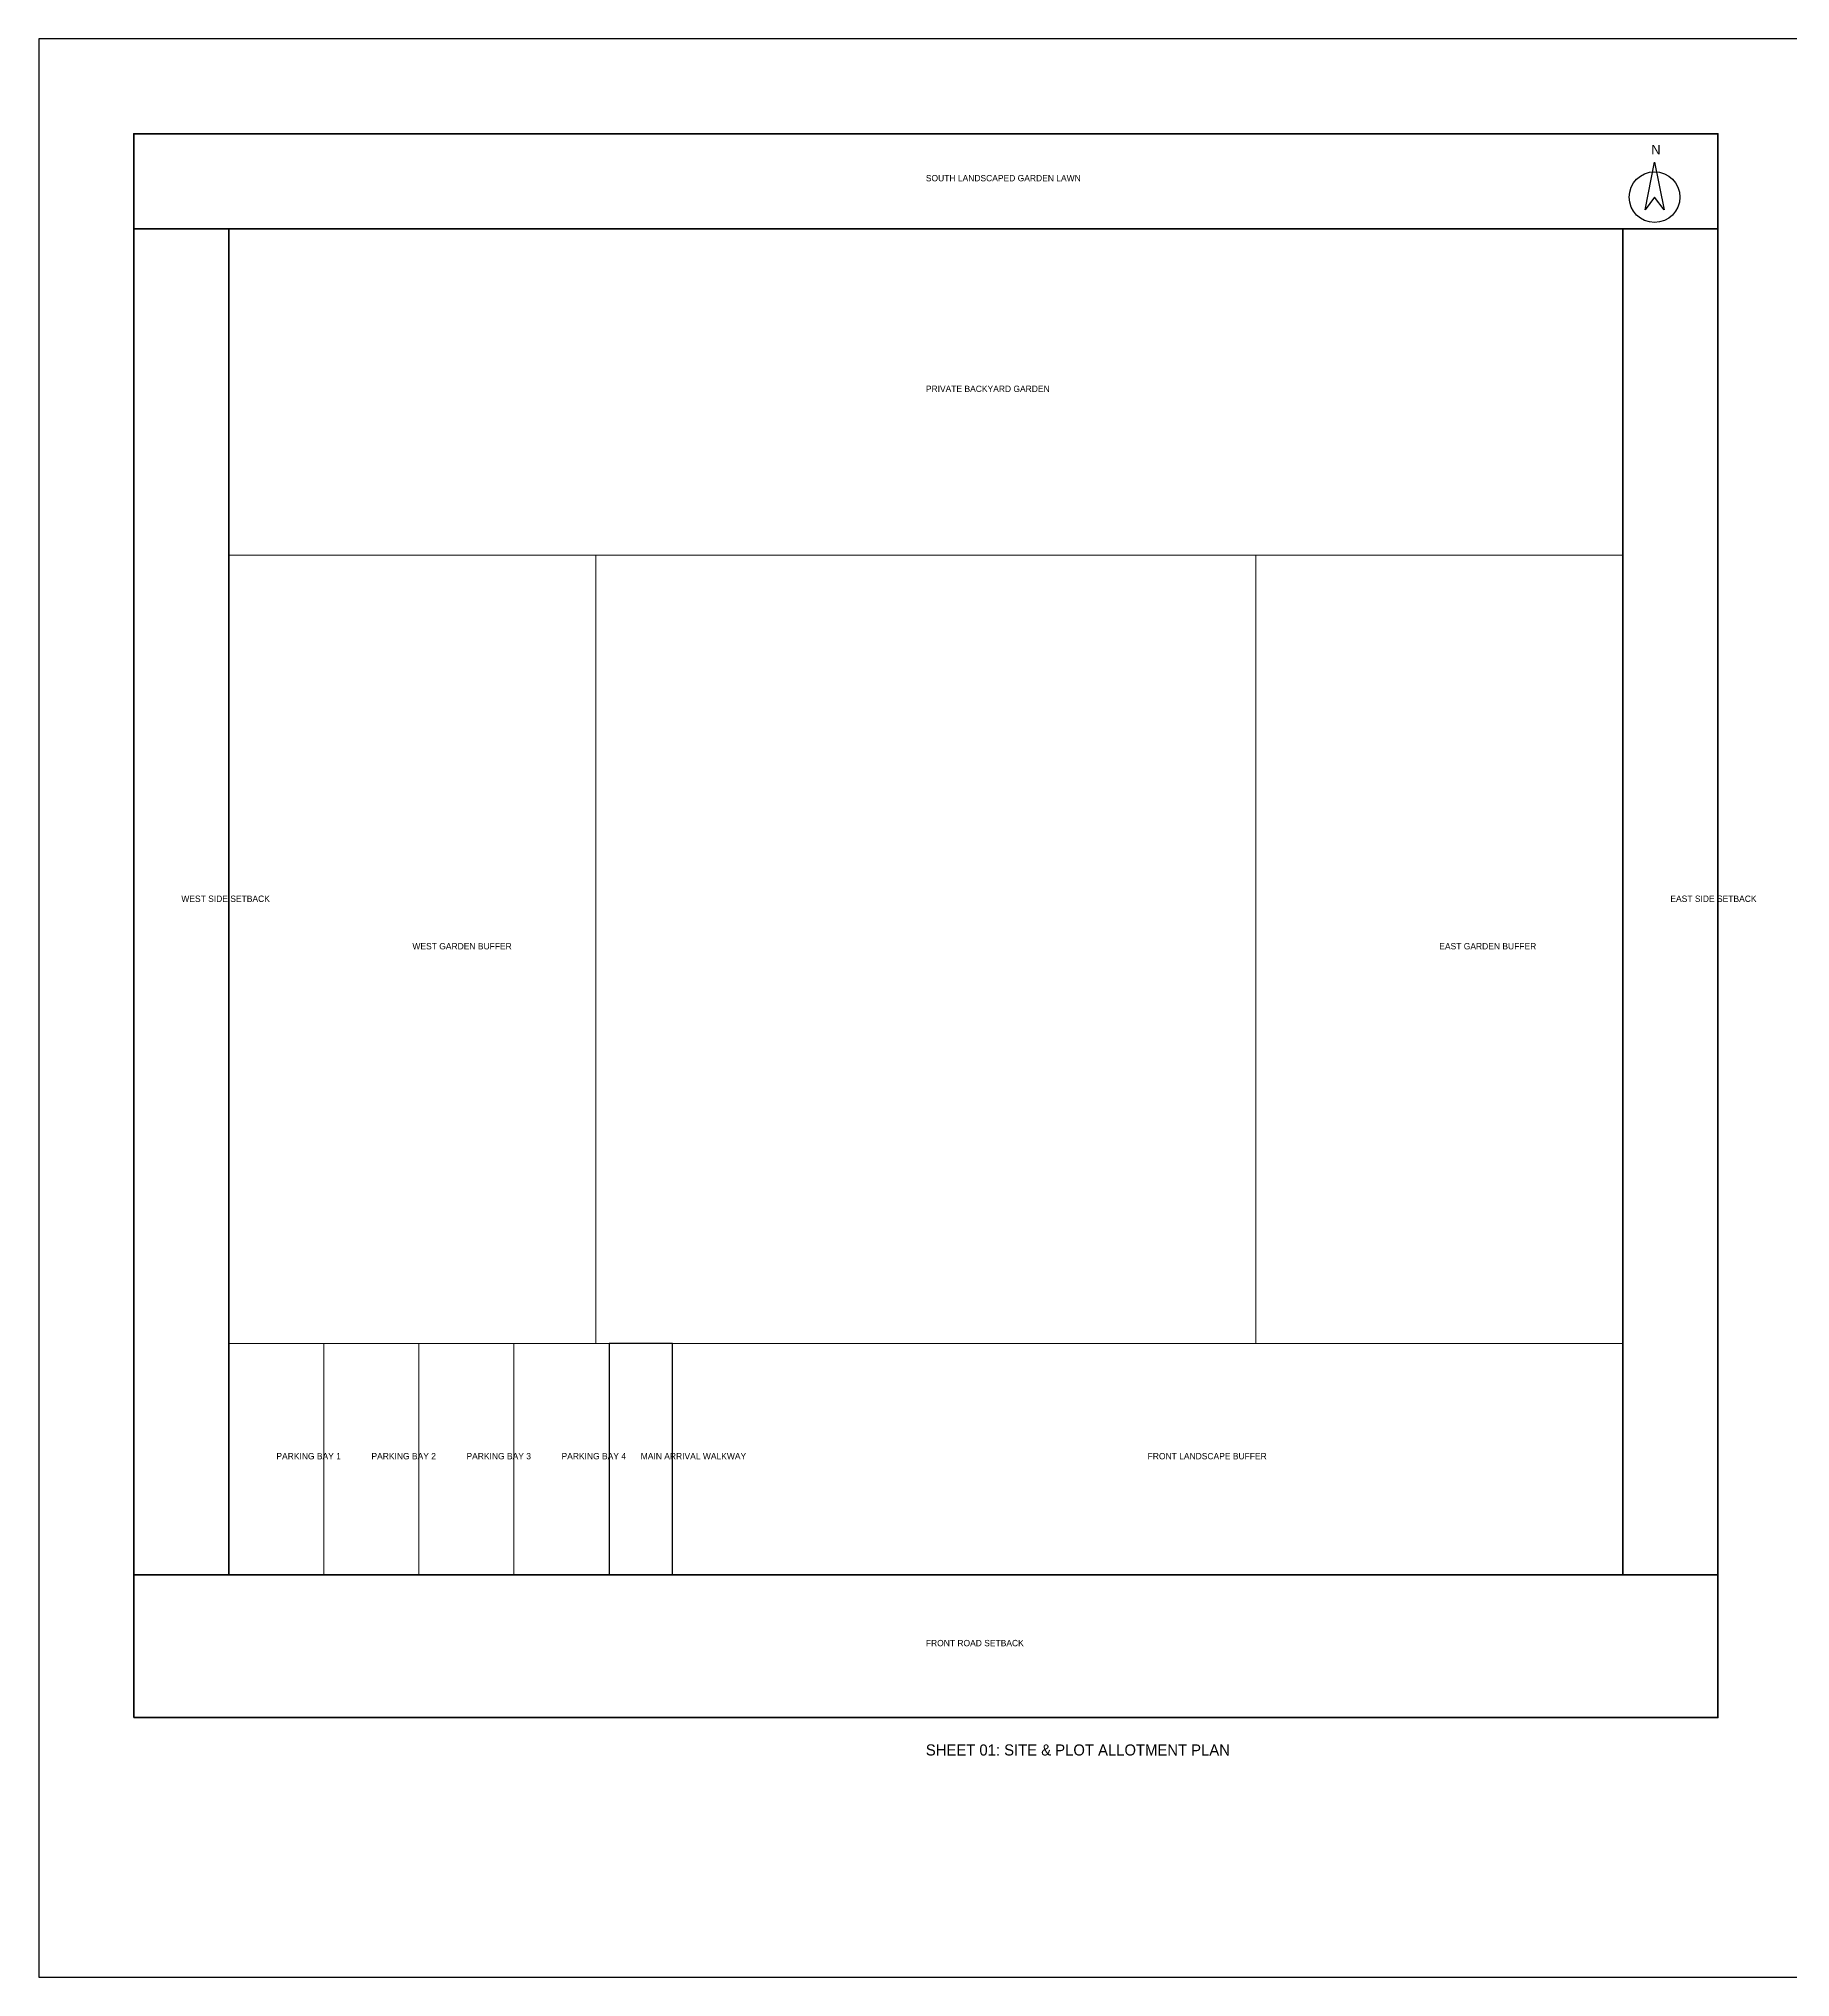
# Model space of a CAD drawing. Header units: millimetres. Extents: x -3000 to 103627, y -8200 to 53000.
# Drawn here: x -3000 to 52283, y -8200 to 53000 of the extents above; entities that cross this region are included whole.
import ezdxf

# ---------------------------------------------------------------- set-up
doc = ezdxf.new("R2010")
doc.units = ezdxf.units.MM
for name, color, linetype, lineweight in [('A-ANNO', 7, 'Continuous', 25), ('A-ROOM-NAME', 7, 'Continuous', 20), ('A-SITE-BLDG', 3, 'Continuous', 35), ('A-SITE-LAND', 94, 'Continuous', 18), ('A-SITE-PARK', 4, 'Continuous', 20), ('A-SITE-ROAD', 8, 'Continuous', 25), ('A-TEXT', 7, 'Continuous', 18), ('SITE', 3, 'Continuous', 35)]:
    doc.layers.add(name, color=color, linetype=linetype, lineweight=lineweight)

msp = doc.modelspace()

# ---------------------------------------------------------------- linework, layer by layer
at = {"layer": 'A-ANNO'}
for points in [[(-3000, -8200), (100550, -8200), (100550, 53000), (-3000, 53000)], [(48000, 49100), (48299.2, 47599.4), (48000, 48000), (47700.8, 47599.4)]]:
    msp.add_lwpolyline(points, close=True, dxfattribs=at)
msp.add_circle((48000, 48000), 800, dxfattribs=at)
at = {"layer": 'A-SITE-BLDG'}
for points in [[(0, 4500), (3000, 4500), (3000, 47000), (0, 47000)], [(47000, 4500), (50000, 4500), (50000, 47000), (47000, 47000)], [(0, 0), (50000, 0), (50000, 4500), (0, 4500)]]:
    msp.add_lwpolyline(points, close=True, dxfattribs=at)
at = {"layer": 'A-SITE-LAND'}
for points in [[(0, 47000), (50000, 47000), (50000, 50000), (0, 50000)], [(3000, 36697), (47000, 36697), (47000, 47000), (3000, 47000)], [(3000, 11803), (14588, 11803), (14588, 36697), (3000, 36697)], [(35412, 11803), (47000, 11803), (47000, 36697), (35412, 36697)], [(17000, 4500), (47000, 4500), (47000, 11803), (17000, 11803)]]:
    msp.add_lwpolyline(points, close=True, dxfattribs=at)
at = {"layer": 'A-SITE-PARK'}
for points in [[(3000, 4500), (6000, 4500), (6000, 11803), (3000, 11803)], [(6000, 4500), (9000, 4500), (9000, 11803), (6000, 11803)], [(9000, 4500), (12000, 4500), (12000, 11803), (9000, 11803)], [(12000, 4500), (15000, 4500), (15000, 11803), (12000, 11803)]]:
    msp.add_lwpolyline(points, close=True, dxfattribs=at)
at = {"layer": 'A-SITE-ROAD'}
msp.add_lwpolyline([(15000, 4500), (17000, 4500), (17000, 11803), (15000, 11803)], close=True, dxfattribs=at)
at = {"layer": 'SITE'}
for points in [[(0, 0), (50000, 0), (50000, 50000), (0, 50000)], [(3000, 4500), (47000, 4500), (47000, 47000), (3000, 47000)]]:
    msp.add_lwpolyline(points, close=True, dxfattribs=at)

# ---------------------------------------------------------------- texts
at = {"layer": 'A-ANNO'}
msp.add_text('N', height=300, dxfattribs=at).set_placement((47900, 49350))
at = {"layer": 'A-ROOM-NAME'}
for s, p in [('SOUTH LANDSCAPED GARDEN LAWN', (25000, 48500)), ('PRIVATE BACKYARD GARDEN', (25000, 41848.5)), ('WEST SIDE SETBACK', (1500, 25750)), ('EAST SIDE SETBACK', (48500, 25750)), ('WEST GARDEN BUFFER', (8794, 24250)), ('EAST GARDEN BUFFER', (41206, 24250)), ('PARKING BAY 1', (4500, 8151.5)), ('PARKING BAY 2', (7500, 8151.5)), ('PARKING BAY 3', (10500, 8151.5)), ('PARKING BAY 4', (13500, 8151.5)), ('MAIN ARRIVAL WALKWAY', (16000, 8151.5)), ('FRONT LANDSCAPE BUFFER', (32000, 8151.5)), ('FRONT ROAD SETBACK', (25000, 2250))]:
    msp.add_text(s, height=200, dxfattribs=at).set_placement(p)
at = {"layer": 'A-TEXT'}
msp.add_text('SHEET 01: SITE & PLOT ALLOTMENT PLAN', height=350, dxfattribs=at).set_placement((25000, -1200))

doc.saveas('drawing.dxf')
